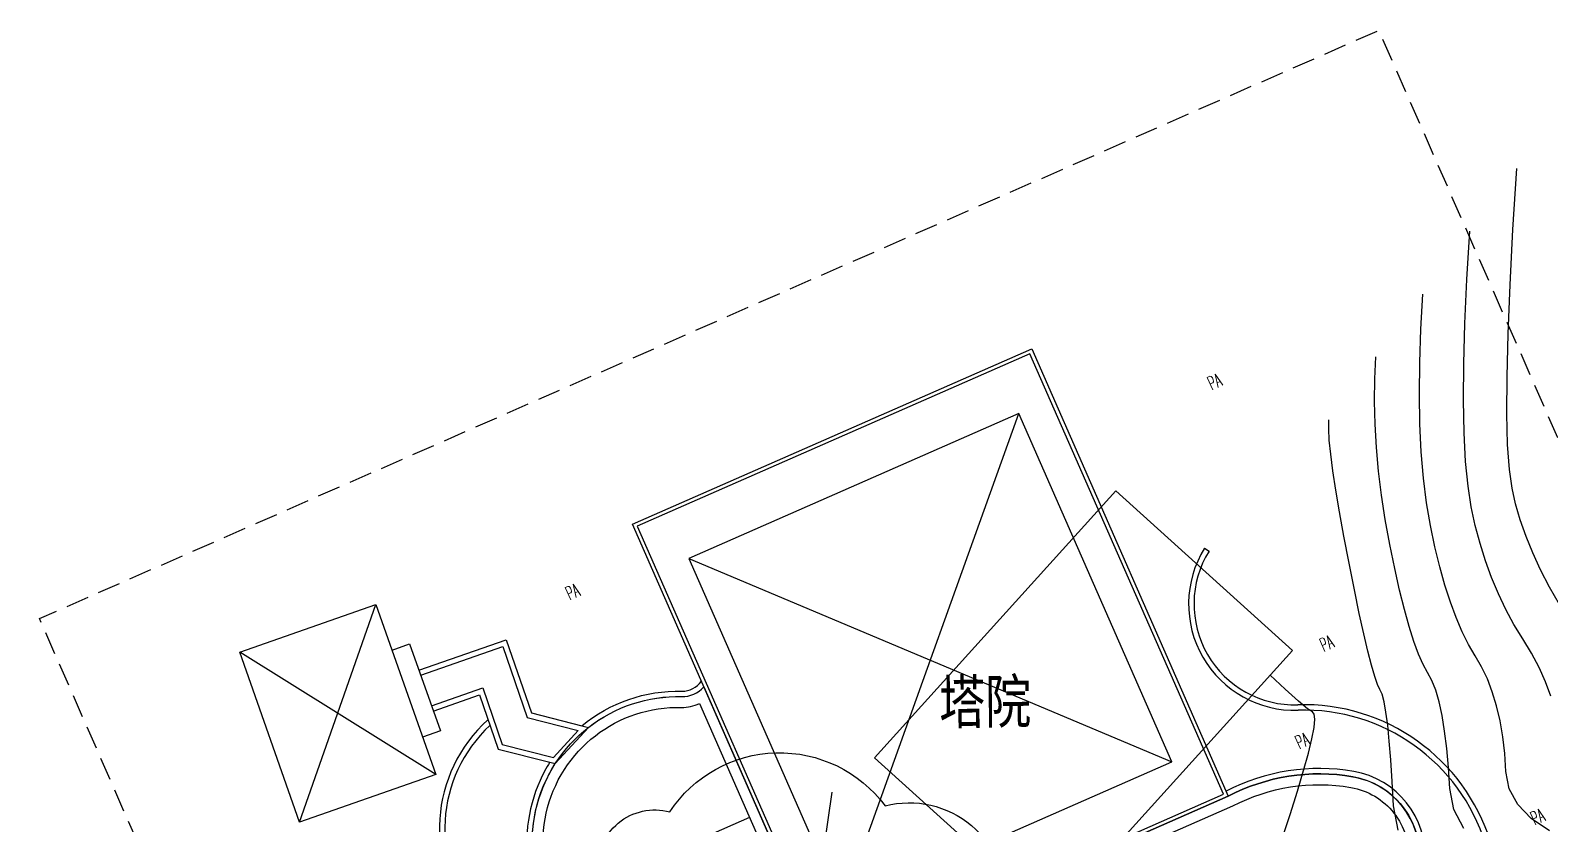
# Model space of a CAD drawing. Extents: x 351134 to 737836, y 2693212 to 3319468.
# Drawn here: x 396911 to 481191, y 2860390 to 2904402 of the extents above; entities that cross this region are included whole.
import ezdxf

# ---------------------------------------------------------------- set-up
doc = ezdxf.new("R2010")
doc.units = 0
doc.linetypes.add('0', pattern=[1, 1])
doc.linetypes.add('DASHED', pattern=[19.05, 12.7, -6.35])
for name, color, linetype in [('00小品', 2, 'CONTINUOUS'), ('00景观层', 10, 'CONTINUOUS'), ('DGX', 8, 'CONTINUOUS'), ('PUB_TEXT', 7, 'CONTINUOUS'), ('居民地', 4, '0'), ('汉字层', 1, '0'), ('绿化', 3, 'CONTINUOUS')]:
    doc.layers.add(name, color=color, linetype=linetype)
doc.styles.add('_TCH_DIM', font='txt.shx', dxfattribs={"width": 0.8, "height": 3.5, "bigfont": 'hztxt.shx'})
doc.styles.add('TUKOU', font='simhei_0.ttf', dxfattribs={"width": 1.5})

# ---------------------------------------------------------------- blocks, each defined once
blk = doc.blocks.new('gehjkk')
at = {"layer": '00小品'}
blk.add_line((148821, -38305), (148991, -38552), dxfattribs=at)
at = {"layer": '00小品', "elevation": 366768, "flags": 128}
for points in [[(113237, -33430, -0.180329), (119087, -33905, 0.252349), (120300, -33837)], [(113533, -33661, -0.173248), (118960, -34177, 0.222913), (120302, -34176)], [(88079, -79428), (108908, -66049, 0.023537), (111231, -62581, 0.279373), (111210, -51042, -0.03371), (108862, -46523, -0.002067), (108073, -44696, -0.320454), (110098, -35498, -0.037005), (111044, -34764, -0.037005)]]:
    blk.add_lwpolyline(points, format="xyb", dxfattribs=at)
at = {"layer": '00小品', "flags": 128}
blk.add_lwpolyline([(113237, -33430), (113533, -33661)], dxfattribs=at)
at = {"layer": '00小品', "elevation": 366768, "flags": 128}
blk.add_lwpolyline([(110795, -34570), (111044, -34764)], dxfattribs=at)
at = {"layer": '00小品', "flags": 128}
blk.add_lwpolyline([(161034, -82986, 0.234988), (162805, -75116, 0.158768), (158848, -68737, 0.062225), (155190, -66359, -0.421837), (152756, -59021, 0.383138), (151253, -53222, 0.164575), (144500, -51432)], format="xyb", dxfattribs=at)
at = {"layer": '00小品'}
for centre, radius, start, end in [((111191, -38810), 7896, 109.33974, 196.09302), ((152166, -43157), 5894, 124.58279, 248.03215), ((146014, -58408), 10551, 353.60553, 68.03215)]:
    blk.add_arc(centre, radius, start, end, dxfattribs=at)
at = {"layer": '00景观层'}
for p, q in [((96751, -32035), (105485, -22670)), ((104728, -32641), (97508, -22064)), ((122400, -27325), (142400, -48432)), ((122401, -48432), (142399, -27324))]:
    blk.add_line(p, q, dxfattribs=at)
at = {"layer": '00景观层', "color": 250}
blk.add_line((119700, -41832), (108029, -41832), dxfattribs=at)
at = {"layer": '00景观层', "color": 4, "linetype": 'DASHED', "ltscale": 100, "flags": 128}
blk.add_lwpolyline([(169225, -98800), (88079, -98800), (88079, -15886), (169225, -15886)], close=True, dxfattribs=at)
at = {"layer": '00景观层', "color": 6, "flags": 128}
for points in [[(97508, -22064), (105485, -22670), (104728, -32641), (96751, -32035)], [(142400, -48432), (142399, -27324), (122400, -27325), (122401, -48432)]]:
    blk.add_lwpolyline(points, close=True, dxfattribs=at)
at = {"layer": '00景观层', "color": 4, "flags": 128}
blk.add_lwpolyline([(120300, -24324), (144500, -24324), (144500, -51432), (135403, -51432), (135403, -51532), (135003, -51532), (135003, -51132), (135403, -51132), (135403, -51232), (144300, -51232), (144300, -24530), (120500, -24530), (120500, -51232), (129400, -51232), (129400, -51132), (129800, -51132), (129800, -51532), (129400, -51532), (129400, -51432), (120300, -51432), (120303, -24324)], dxfattribs=at)
at = {"layer": '00景观层', "color": 6, "flags": 128}
blk.add_lwpolyline([(105281, -25357), (106318, -25420), (105934, -30537), (104894, -30458)], dxfattribs=at)
at = {"layer": '00景观层', "color": 250, "flags": 128}
for points in [[(106178, -27272), (110988, -27646), (110647, -31793), (112954, -33590)], [(106039, -29067), (109046, -29301), (108774, -32616), (111086, -34417)]]:
    blk.add_lwpolyline(points, dxfattribs=at)
at = {"layer": '00景观层', "color": 7, "flags": 128}
for points in [[(106202, -26973), (111311, -27370), (110959, -31656), (113237, -33430)], [(106016, -29366), (108722, -29576), (108461, -32753), (110795, -34570)]]:
    blk.add_lwpolyline(points, dxfattribs=at)
at = {"layer": '00景观层', "flags": 128}
for points in [[(108073, -44696, -0.361748), (111044, -34764, -0.171853), (116291, -33449, -0.085984), (118960, -34177, 0.222913), (120302, -34176), (120300, -51432)], [(135403, -51432), (144500, -51432, -0.164575), (151253, -53222, -0.185012), (153115, -55833, -0.185012), (152756, -59021, 0.421837)]]:
    blk.add_lwpolyline(points, format="xyb", dxfattribs=at)
at = {"layer": '00景观层', "color": 7, "elevation": 366768, "flags": 128}
blk.add_lwpolyline([(111044, -34764), (113533, -33661)], dxfattribs=at)
at = {"layer": '00景观层', "color": 250, "elevation": 366768, "flags": 128}
blk.add_lwpolyline([(111086, -34417), (112954, -33590)], dxfattribs=at)
at = {"layer": '00景观层', "color": 250, "flags": 128}
for points in [[(108625, -44461, -0.361748), (111376, -35264, -0.171853), (116234, -34046, -0.085984), (118705, -34721, 0.118302), (119702, -34925), (119700, -52032)], [(136003, -52032), (144520, -52032, -0.16507), (150921, -53722, -0.185012), (152534, -55984, -0.185012), (152223, -58744, 0.421837)], [(161038, -83445, 0.244985), (163096, -75045, 0.158768), (159042, -68508, 0.062225), (155322, -66090, -0.421837), (153022, -59159, 0.383138), (151419, -52972, 0.164106), (144500, -51132, 0.164106)]]:
    blk.add_lwpolyline(points, format="xyb", dxfattribs=at)
at = {"layer": '00景观层', "color": 250, "elevation": 366768, "flags": 128}
blk.add_lwpolyline([(110795, -34570, 0.034018), (109897, -35276, 0.320454), (107797, -44814, 0.002067), (108587, -46644, 0.03371), (110954, -51198, -0.279373), (110974, -62426, -0.023225), (108700, -65826), (88079, -79071)], format="xyb", dxfattribs=at)
at = {"layer": '00景观层', "color": 250}
for centre, radius, start, end in [((111191, -38810), 8196, 108.40792, 196.09302), ((152166, -43157), 5594, 124.58279, 248.03215), ((146014, -58408), 10851, 353.60553, 68.03215)]:
    blk.add_arc(centre, radius, start, end, dxfattribs=at)
at = {"layer": 'PUB_TEXT', "style": '_TCH_DIM', "width": 0.564706}
for p in [(115410, -26785), (152703, -30437), (152556, -46228), (149145, -50634), (159400, -59746)]:
    blk.add_text('PA', height=743.7, dxfattribs=at).set_placement(p)

msp = doc.modelspace()

# ---------------------------------------------------------------- linework, layer by layer
at = {"layer": 'DGX', "color": 8, "linetype": 'Continuous'}
for points, elevation in [([(481735, 2872549), (481184, 2873516), (480692, 2874468), (480258, 2875405), (479882, 2876328), (479565, 2877236), (479306, 2878129), (479105, 2879007), (478959, 2880047), (478863, 2881422), (478819, 2883135), (478827, 2885184), (478885, 2887569), (478994, 2890291), (479154, 2893350), (479366, 2896745)], 405000), ([(481266, 2867459), (480963, 2868257), (480602, 2869053), (480181, 2869846), (479702, 2870635), (479212, 2871440), (478761, 2872276), (478347, 2873144), (477970, 2874045), (477632, 2874977), (477332, 2875941), (477069, 2876937), (476844, 2877965), (476663, 2879118), (476530, 2880487), (476446, 2882074), (476411, 2883877), (476425, 2885897), (476488, 2888134), (476600, 2890588), (476760, 2893259)], 406000), ([(481189, 2859991), (480165, 2860669), (479420, 2861444), (478955, 2862315), (478768, 2863284), (478700, 2864274), (478590, 2865210), (478439, 2866093), (478246, 2866922), (478012, 2867698), (477737, 2868420), (477420, 2869088), (477061, 2869703), (476690, 2870330), (476337, 2871036), (476001, 2871821), (475683, 2872684), (475382, 2873626), (475098, 2874646), (474832, 2875745), (474584, 2876923), (474367, 2878189), (474197, 2879552), (474073, 2881012), (473996, 2882570), (473966, 2884225), (473982, 2885977), (474045, 2887826), (474154, 2889773)], 407000), ([(476432, 2860120), (475872, 2861168), (475648, 2862332), (475579, 2863501), (475486, 2864567), (475368, 2865528), (475227, 2866385), (475061, 2867138), (474872, 2867786), (474658, 2868330), (474420, 2868770), (474168, 2869221), (473914, 2869796), (473656, 2870497), (473395, 2871323), (473132, 2872275), (472865, 2873352), (472596, 2874554), (472323, 2875881), (472071, 2877260), (471863, 2878617), (471700, 2879951), (471581, 2881263), (471507, 2882552), (471476, 2883819), (471490, 2885064), (471549, 2886287)], 408000), ([(472790, 2860020), (472528, 2861380), (472458, 2862729), (472381, 2863924), (472298, 2864964), (472208, 2865848), (472111, 2866578), (472007, 2867153), (471896, 2867573), (471779, 2867838), (471646, 2868111), (471490, 2868556), (471311, 2869174), (471108, 2869963), (470882, 2870924), (470632, 2872057), (470359, 2873362), (470062, 2874839), (469775, 2876331), (469530, 2877681), (469327, 2878890), (469166, 2879956), (469047, 2880880), (468970, 2881662), (468936, 2882302), (468943, 2882801)], 409000), ([(466352, 2859557), (466793, 2860899), (467207, 2862199), (467546, 2863330), (467812, 2864294), (468004, 2865090), (468121, 2865718), (468165, 2866179), (468135, 2866471), (468030, 2866595), (467768, 2866761), (467263, 2867179), (466517, 2867848), (465690, 2868618)], 410000)]:
    msp.add_lwpolyline(points, dxfattribs=dict(at, elevation=elevation))
msp.add_lwpolyline([(418191, 2836705), (423538, 2839983), (428185, 2843233), (432134, 2846455), (435384, 2849648), (437934, 2852812), (439786, 2855948), (440939, 2859056), (441393, 2862135)], dxfattribs=at)
at = {"layer": '居民地', "color": 2, "linetype": '0', "elevation": 33883}
msp.add_lwpolyline([(466928, 2869987), (453541, 2855175), (443740, 2864033), (457127, 2878845), (466928, 2869987)], dxfattribs=at)
msp.add_lwpolyline([(466928, 2869987), (453541, 2855175), (443740, 2864033), (457127, 2878845), (466928, 2869987)], dxfattribs=at)
at = {"layer": '绿化', "linetype": 'Continuous', "flags": 128}
msp.add_lwpolyline([(444330, 2861374, -0.520567), (450969, 2855734, -0.520567), (452961, 2846776, -0.520567), (442007, 2843458, -0.520567), (440015, 2838481, -0.520567), (432712, 2825874, -0.520567), (427401, 2820897, -0.520567), (415717, 2811490, -0.520567), (412131, 2803645, -0.520567), (404497, 2803645, -0.520567), (402505, 2797673, -0.520567), (398190, 2802982, -0.520567), (404375, 2816647, -0.520567), (404497, 2816916, -0.520567), (409808, 2824215, -0.520567), (408480, 2830851, -0.520567), (418925, 2841616, -0.520567), (421094, 2843458, -0.520567), (431021, 2854703, -0.520567), (428397, 2857724, -0.520567), (432380, 2861042, -0.520567)], format="xyb", close=True, dxfattribs=at)

# ---------------------------------------------------------------- block references
at = {"layer": '00景观层', "rotation": 23.71549776622351}
msp.add_blockref('gehjkk', (310383, 2850885), dxfattribs=at)

# ---------------------------------------------------------------- texts
at = {"layer": '汉字层', "color": 1, "linetype": '0', "style": 'TUKOU', "width": 0.78}
msp.add_text('塔院', height=2400, rotation=0.52903, dxfattribs=at).set_placement((447334, 2865936, -189528))

doc.saveas('drawing.dxf')
